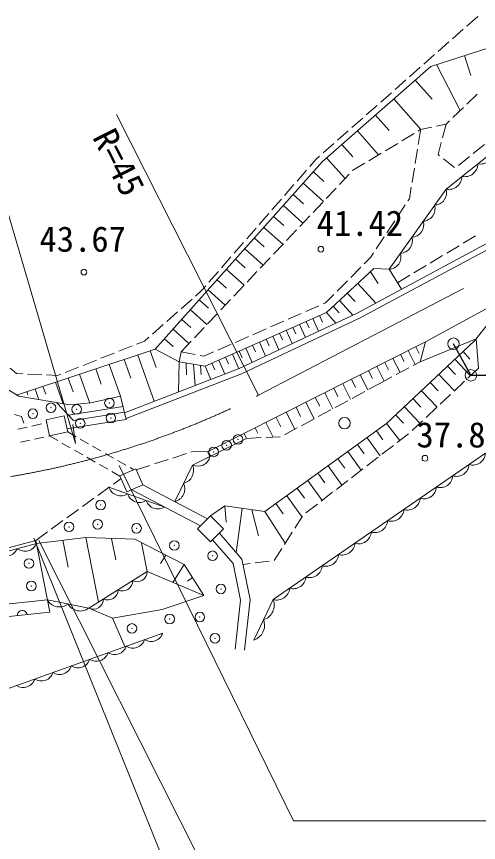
# Model space of a CAD drawing. Units: millimetres, scale not verified. Extents: x 40000 to 680000, y 20000 to 380000.
# Drawn here: x 431763 to 455761, y 263633 to 306555 of the extents above; entities that cross this region are included whole.
import ezdxf
from ezdxf.enums import TextEntityAlignment as Align

# ---------------------------------------------------------------- set-up
doc = ezdxf.new("R2010")
doc.units = ezdxf.units.MM
doc.header["$LTSCALE"] = 1000
doc.header["$PDMODE"] = 32
doc.header["$PDSIZE"] = 500
doc.linetypes.add('CHAIN', pattern=[18.5, 12, -1.5, 3.5, -1.5])
for name, color, linetype, lineweight in [('M-BGD', 7, 'Continuous', 13), ('M-BMK', 2, 'CHAIN', 13), ('M-BMK-ROW', 30, 'Continuous', 13), ('M-STR-HTXT', 7, 'Continuous', 13)]:
    doc.layers.add(name, color=color, linetype=linetype, lineweight=lineweight)
doc.styles.add('ＭＳ ゴシック', font='')
doc.styles.get('ＭＳ ゴシック').set_extended_font_data('MS Gothic')

msp = doc.modelspace()

# ---------------------------------------------------------------- linework, layer by layer
at = {"layer": 'M-BGD'}
for p, q in [((455160, 306061), (455720, 306555)), ((454413, 305401), (454973, 305896)), ((453666, 304741), (454226, 305236)), ((453282, 303965), (456975, 305141)), ((452920, 304081), (453480, 304576)), ((455037, 304524), (455369, 303482)), ((447662, 299019), (453282, 303965)), ((452173, 303422), (452733, 303916)), ((453578, 304059), (454817, 301668)), ((451427, 302762), (451987, 303257)), ((452470, 303251), (453348, 302254)), ((450680, 302102), (451240, 302597)), ((451361, 302274), (452765, 300678)), ((454076, 297587), (459860, 302194)), ((455154, 301993), (455692, 302512)), ((449933, 301442), (450493, 301937)), ((454437, 301302), (454975, 301820)), ((444337, 286881), (436952, 301455)), ((450407, 301435), (451118, 300628)), ((449187, 300783), (449747, 301277)), ((453587, 300857), (454090, 300967)), ((454090, 300967), (453896, 300245)), ((454090, 300967), (454258, 301129)), ((448440, 300123), (449000, 300618)), ((449470, 300610), (450568, 299363)), ((451777, 300088), (452418, 300473)), ((452630, 299900), (452751, 300637)), ((452631, 300601), (452757, 300677)), ((452757, 300677), (453344, 300804)), ((449454, 291140), (466269, 300197)), ((447694, 299463), (448254, 299958)), ((448665, 299901), (449234, 299255)), ((449589, 290873), (466397, 299926)), ((450923, 299575), (451564, 299960)), ((452469, 298916), (452590, 299654)), ((453831, 300005), (453662, 299380)), ((455490, 299434), (456069, 299905)), ((447328, 299140), (447507, 299298)), ((447874, 299205), (448830, 298131)), ((450069, 299063), (450709, 299447)), ((453662, 299380), (453741, 299318)), ((454717, 298805), (455297, 299277)), ((438972, 289265), (447662, 299019)), ((446994, 298757), (447328, 299140)), ((449242, 298567), (449855, 298934)), ((453937, 299164), (454524, 298701)), ((446339, 298006), (446830, 298569)), ((447183, 298481), (447736, 297989)), ((448535, 297819), (449049, 298362)), ((449220, 298543), (449242, 298567)), ((452309, 297933), (452429, 298670)), ((446656, 297889), (447712, 296949)), ((445685, 297255), (446176, 297818)), ((447850, 297096), (448364, 297638)), ((451118, 293421), (454076, 297587)), ((452170, 297083), (452269, 297687)), ((445030, 296503), (445521, 297067)), ((446139, 297309), (446678, 296829)), ((452096, 296970), (452170, 297083)), ((445624, 296730), (446644, 295821)), ((447166, 296372), (447679, 296915)), ((451547, 296138), (451959, 296762)), ((444375, 295752), (444866, 296316)), ((446481, 295648), (446994, 296191)), ((445118, 296163), (445644, 295695)), ((450999, 295306), (451410, 295930)), ((443721, 295001), (444212, 295565)), ((444614, 295598), (445601, 294719)), ((445796, 294924), (446310, 295467)), ((444120, 295043), (444633, 294586)), ((450451, 294474), (450862, 295098)), ((454966, 294769), (455608, 295153)), ((443066, 294250), (443557, 294813)), ((443628, 294490), (444581, 293641)), ((445111, 294201), (445625, 294744)), ((454111, 294258), (454752, 294641)), ((442412, 293499), (442903, 294062)), ((444426, 293477), (444940, 294020)), ((449828, 293703), (450174, 294053)), ((450174, 294053), (450314, 294266)), ((453256, 293746), (453897, 294130)), ((443145, 293948), (443645, 293502)), ((452401, 293235), (453042, 293619)), ((441757, 292748), (442248, 293311)), ((442663, 293407), (443584, 292587)), ((443741, 292753), (444255, 293296)), ((450331, 293460), (447860, 291173)), ((449127, 292995), (449653, 293526)), ((450150, 293292), (450553, 292688)), ((451118, 293421), (450331, 293460)), ((451756, 292380), (451118, 293421)), ((442191, 292877), (442679, 292442)), ((448427, 292286), (448952, 292817)), ((451546, 292724), (452187, 293107)), ((452981, 289631), (459010, 292923)), ((441346, 292276), (441593, 292560)), ((441720, 292348), (442609, 291556)), ((443057, 292030), (443570, 292572)), ((449489, 292680), (450428, 291665)), ((441068, 292031), (441346, 292276)), ((447820, 291672), (448252, 292109)), ((448945, 292177), (449352, 291737)), ((440321, 291372), (440881, 291866)), ((441258, 291830), (441734, 291406)), ((442372, 291306), (442885, 291849)), ((446785, 291220), (447470, 291519)), ((447698, 291619), (447820, 291672)), ((448210, 291497), (448519, 291163)), ((448536, 291798), (449238, 291039)), ((439573, 290713), (440134, 291207)), ((440797, 291313), (441655, 290549)), ((447860, 291173), (441557, 288377)), ((441687, 290582), (442201, 291125)), ((443328, 288261), (449454, 291140)), ((445872, 290821), (446557, 291120)), ((447507, 291016), (447658, 290678)), ((447860, 291173), (448344, 290618)), ((455559, 289697), (456785, 291257)), ((440346, 290807), (440811, 290393)), ((443446, 287986), (449589, 290873)), ((444959, 290421), (445644, 290721)), ((446816, 290710), (446967, 290370)), ((447162, 290863), (447456, 290201)), ((438826, 290054), (439386, 290548)), ((439896, 290301), (440723, 289564)), ((441002, 289859), (441516, 290401)), ((444046, 290022), (444731, 290322)), ((445775, 290248), (446082, 289555)), ((446122, 290402), (446274, 290061)), ((446470, 290556), (446770, 289879)), ((438414, 289691), (438639, 289889)), ((439455, 289806), (439908, 289402)), ((443133, 289623), (443818, 289923)), ((444729, 289784), (444881, 289441)), ((445078, 289939), (445392, 289231)), ((445427, 290093), (445578, 289752)), ((452730, 288613), (455640, 289799)), ((455640, 289799), (455761, 288279)), ((437072, 289160), (437767, 289435)), ((437998, 289526), (438414, 289691)), ((440317, 289135), (440831, 289678)), ((441690, 283928), (452981, 289631)), ((442220, 289224), (442905, 289523)), ((443679, 289318), (444006, 288579)), ((444029, 289474), (444182, 289129)), ((444379, 289629), (444700, 288906)), ((450990, 285400), (455559, 289697)), ((452503, 289389), (452681, 289037)), ((452730, 288613), (453011, 289646)), ((431767, 286883), (438972, 289265)), ((436145, 288793), (436840, 289068)), ((438057, 288962), (438917, 286558)), ((438710, 289178), (439018, 288316)), ((438972, 289265), (440218, 288609)), ((440218, 288609), (440317, 289135)), ((440317, 289135), (441050, 288990)), ((441295, 288942), (441487, 288904)), ((441487, 288904), (441992, 289124)), ((442975, 289006), (443309, 288254)), ((443327, 289162), (443480, 288817)), ((451717, 288993), (451903, 288625)), ((452117, 289195), (452479, 288478)), ((454971, 289143), (455314, 288746)), ((435219, 288427), (435914, 288702)), ((436570, 288471), (437161, 286818)), ((437360, 288732), (437709, 287756)), ((440218, 288609), (440184, 287047)), ((441557, 288377), (440218, 288609)), ((440576, 288547), (440599, 287930)), ((440965, 288480), (441052, 287382)), ((441916, 288536), (442070, 288189)), ((442270, 288693), (442589, 287975)), ((442623, 288850), (442776, 288504)), ((450900, 288580), (451094, 288196)), ((451316, 288790), (451688, 288053)), ((452365, 288417), (452730, 288613)), ((454542, 288740), (455343, 287887)), ((431434, 288279), (431767, 288006)), ((434292, 288060), (434987, 288335)), ((435878, 288242), (436164, 287442)), ((437378, 285964), (443328, 288261)), ((441328, 288417), (441359, 287959)), ((441557, 288377), (441860, 287694)), ((450049, 288150), (450251, 287750)), ((450482, 288369), (450866, 287610)), ((451488, 287945), (452146, 288299)), ((454158, 288379), (454559, 287953)), ((455761, 288279), (455216, 287768)), ((431767, 288006), (432083, 287990)), ((432332, 287978), (433078, 287942)), ((433327, 287929), (433892, 287902)), ((433892, 287902), (434061, 287968)), ((434443, 287768), (434700, 287047)), ((435030, 287962), (435566, 286462)), ((437453, 285673), (443446, 287986)), ((449164, 287703), (449375, 287285)), ((449614, 287930), (450009, 287149)), ((450610, 287472), (451268, 287827)), ((453708, 287956), (454510, 287104)), ((455035, 287597), (454490, 287086)), ((430829, 287445), (431887, 286822)), ((432727, 287200), (432926, 286644)), ((433136, 287336), (433279, 286937)), ((433780, 287548), (434179, 286431)), ((448242, 287237), (448462, 286801)), ((448711, 287474), (449118, 286669)), ((450070, 287182), (450610, 287472)), ((453259, 287534), (453659, 287108)), ((431887, 286822), (434535, 286370)), ((432300, 287060), (432358, 286899)), ((435625, 286475), (437161, 286818)), ((437161, 286818), (437466, 285620)), ((447283, 286753), (447513, 286298)), ((447771, 286999), (448190, 286170)), ((449193, 286710), (449851, 287064)), ((452809, 287111), (453610, 286259)), ((454308, 286915), (453764, 286404)), ((434720, 285564), (433863, 286485)), ((434535, 286370), (435625, 286475)), ((446793, 286505), (447225, 285651)), ((448315, 286238), (448973, 286592)), ((452360, 286689), (452760, 286263)), ((431664, 285872), (432027, 285768)), ((434468, 285835), (437297, 286285)), ((434720, 285564), (437373, 285986)), ((445775, 285991), (446220, 285110)), ((446285, 286249), (446524, 285774)), ((447438, 285766), (448096, 286120)), ((451911, 286266), (452711, 285415)), ((453582, 286233), (453037, 285722)), ((432027, 285768), (432150, 285420)), ((434241, 285803), (433295, 285600)), ((433474, 284762), (433295, 285600)), ((433295, 285437), (433329, 285444)), ((434241, 285803), (434420, 284964)), ((437466, 285620), (434385, 285129)), ((444715, 285456), (445097, 284700)), ((445246, 285724), (445496, 285229)), ((446560, 285293), (447219, 285648)), ((451462, 285844), (451862, 285419)), ((452856, 285551), (452311, 285040)), ((431836, 285114), (432322, 285221)), ((432565, 285275), (433052, 285383)), ((444165, 285178), (444304, 284910)), ((444655, 280827), (450990, 285400)), ((445683, 284821), (446341, 285175)), ((450462, 285019), (450794, 284560)), ((450990, 285400), (451680, 284525)), ((432697, 284590), (433183, 284698)), ((433426, 284751), (433786, 284831)), ((433474, 284762), (434420, 284964)), ((433474, 284762), (433907, 284515)), ((434420, 284964), (434853, 284717)), ((435069, 284594), (435502, 284347)), ((443718, 284634), (440902, 283248)), ((443588, 284886), (443718, 284634)), ((443718, 284634), (444465, 284670)), ((444713, 284681), (445460, 284717)), ((449976, 284668), (450652, 283733)), ((452128, 284870), (451536, 284414)), ((431967, 284428), (432454, 284536)), ((434123, 284392), (434556, 284145)), ((435718, 284224), (436151, 283977)), ((449477, 284308), (449819, 283835)), ((451339, 284262), (450747, 283806)), ((434772, 284021), (435205, 283775)), ((436367, 283853), (436800, 283606)), ((439877, 283612), (440587, 283843)), ((440824, 283920), (440912, 283948)), ((440912, 283948), (441690, 283928)), ((441690, 283928), (441810, 283695)), ((445099, 276259), (456125, 283857)), ((448977, 283947), (449675, 282980)), ((435421, 283651), (435854, 283404)), ((437016, 283483), (437449, 283236)), ((438929, 283305), (439640, 283535)), ((440902, 283248), (441810, 283695)), ((448463, 283576), (448815, 283088)), ((450550, 283654), (449958, 283198)), ((436070, 283281), (436503, 283034)), ((436719, 282910), (437132, 282675)), ((437090, 283230), (446150, 264766)), ((437957, 283050), (437130, 282679)), ((437666, 283113), (437855, 283004)), ((437957, 283050), (438328, 282223)), ((437981, 282997), (438692, 283228)), ((439984, 281351), (440902, 283248)), ((447948, 283204), (448669, 282206)), ((449760, 283046), (449168, 282590)), ((436796, 282255), (437192, 282542)), ((437501, 281852), (437130, 282679)), ((446888, 282439), (447633, 281408)), ((447419, 282822), (447782, 282319)), ((448971, 282438), (448379, 281982)), ((435989, 281671), (436594, 282109)), ((436567, 282089), (439463, 281062)), ((437501, 281852), (438328, 282223)), ((438328, 282223), (441688, 280453)), ((446344, 282046), (446718, 281528)), ((437751, 281964), (441323, 280082)), ((445797, 281652), (446597, 280545)), ((448181, 281830), (447589, 281374)), ((435182, 281087), (435787, 281525)), ((445237, 281247), (445622, 280713)), ((447392, 281222), (446800, 280766)), ((434375, 280503), (434980, 280941)), ((441834, 280602), (442581, 281125)), ((442581, 281125), (444655, 280827)), ((442581, 281125), (442651, 280278)), ((443174, 278704), (443479, 280996)), ((443992, 280922), (444332, 279562)), ((444655, 280827), (445725, 279190)), ((433567, 279919), (434173, 280357)), ((441834, 280602), (441170, 279927)), ((441834, 280602), (442509, 279938)), ((446627, 280592), (446223, 279964)), ((441846, 279263), (441170, 279927)), ((441846, 279263), (442509, 279938)), ((432760, 279334), (433366, 279773)), ((435361, 279488), (432794, 279162)), ((437904, 279389), (435361, 279488)), ((435361, 279488), (436018, 276123)), ((436702, 279436), (436921, 278313)), ((443473, 278356), (442298, 279724)), ((446088, 279754), (445684, 279126)), ((419833, 275904), (432760, 279334)), ((419896, 275756), (432794, 279162)), ((432760, 279334), (433491, 275593)), ((434167, 279336), (434441, 277933)), ((440476, 278075), (437904, 279389)), ((438261, 279206), (438554, 277710)), ((443011, 278129), (441948, 279367)), ((439241, 278125), (439512, 278567)), ((445549, 278916), (445148, 278293)), ((443901, 276257), (443473, 278356)), ((444895, 278259), (444154, 278161)), ((445148, 278293), (445142, 278292)), ((435521, 275813), (438554, 277710)), ((441496, 276462), (438554, 277710)), ((440476, 278075), (439887, 277144)), ((441496, 276462), (440476, 278075)), ((443397, 276233), (443011, 278129)), ((443908, 278128), (443530, 278078)), ((440643, 277207), (440902, 277401)), ((439337, 275746), (441496, 276462)), ((430882, 275979), (433366, 276234)), ((433366, 276234), (435521, 275813)), ((443116, 273672), (443397, 276233)), ((443612, 273618), (443901, 276257)), ((444088, 274151), (445099, 276259)), ((433491, 275593), (430866, 275322)), ((435521, 275813), (436744, 275287)), ((436744, 275287), (439337, 275746)), ((436744, 275287), (437398, 273810)), ((427958, 270418), (439362, 274516)), ((469509, 264766), (446150, 264766))]:
    msp.add_line(p, q, dxfattribs=at)
for centre, radius in [((447577, 294459), 150), ((435265, 293275), 150), ((448799, 285424), 299), ((452981, 283596), 150)]:
    msp.add_circle(centre, radius, dxfattribs=at)
for centre, radius, start, end in [((455870, 299573), 685, 258.0413, 359.0302), ((455044, 298915), 685, 258.0413, 359.0302), ((454218, 298256), 685, 258.0413, 359.0302), ((453454, 297401), 648, 272.641, 16.6097), ((452863, 296568), 648, 272.641, 16.6097), ((452271, 295735), 648, 272.641, 16.6097), ((451680, 294902), 648, 272.641, 16.6097), ((451088, 294069), 648, 272.641, 16.6097), ((455470, 283901), 657, 252.949, 356.1923), ((441184, 283822), 639, 243.7904, 348.5962), ((440282, 282962), 682, 283.5975, 24.7936), ((454621, 283316), 657, 252.949, 356.1923), ((453773, 282732), 657, 252.949, 356.1923), ((437184, 282297), 651, 198.6005, 302.3429), ((439824, 282014), 682, 283.5975, 24.7936), ((452925, 282148), 657, 252.949, 356.1923), ((438149, 281955), 651, 198.6005, 302.3429), ((439114, 281612), 651, 198.6005, 302.3429), ((452077, 281563), 657, 252.949, 356.1923), ((451229, 280979), 657, 252.949, 356.1923), ((450381, 280394), 657, 252.949, 356.1923), ((449533, 279810), 657, 252.949, 356.1923), ((432195, 279422), 653, 233.0024, 336.5806), ((448684, 279225), 657, 252.949, 356.1923), ((431203, 279160), 653, 233.0024, 336.5806), ((447836, 278641), 657, 252.949, 356.1923), ((438028, 277707), 526, 243.793, 0.2827), ((446988, 278056), 657, 252.949, 356.1923), ((446140, 277472), 657, 252.949, 356.1923), ((437270, 277233), 526, 243.793, 0.2827), ((436512, 276759), 526, 243.793, 0.2827), ((445292, 276887), 657, 252.949, 356.1923), ((433997, 276600), 730, 210.1351, 307.7458), ((435075, 276390), 730, 210.1351, 307.7458), ((435754, 276284), 526, 243.793, 0.2827), ((444340, 275975), 811, 288.2336, 20.5391), ((432061, 275446), 249, 5.8924, 185.8924), ((443835, 274921), 811, 288.2336, 20.5391), ((438756, 274710), 636, 237.2464, 342.2797), ((437806, 274368), 636, 237.2464, 342.2797), ((435905, 273685), 636, 237.2464, 342.2797), ((436855, 274027), 636, 237.2464, 342.2797), ((434954, 273344), 636, 237.2464, 342.2797), ((434004, 273002), 636, 237.2464, 342.2797), ((433054, 272661), 636, 237.2464, 342.2797), ((432103, 272319), 636, 237.2464, 342.2797)]:
    msp.add_arc(centre, radius, start, end, dxfattribs=at)
for p in [(436590, 286471), (433550, 286223), (434887, 286138), (432611, 285912), (436663, 285693), (435072, 285414), (443272, 284577), (442003, 283931), (442676, 284275), (436132, 281172), (434490, 280034), (435978, 280170), (437997, 279961), (439963, 279066), (441946, 278530), (432408, 278131), (432531, 276958), (442379, 276809), (441285, 275346), (439717, 275245), (437757, 274755), (442072, 274246)]:
    msp.add_point(p, dxfattribs=at)
at = {"layer": 'M-BMK'}
msp.add_line((444337, 286881), (467349, 298871), dxfattribs=at)
msp.add_arc((423996, 327022), 45000, 279.5281, 296.8736, dxfattribs=at)
at = {"layer": 'M-BMK-ROW', "lineweight": 25}
for q in [(454467, 289550), (457988, 287939)]:
    msp.add_line((455371, 287910), q, dxfattribs=at)
at = {"layer": 'M-BMK-ROW'}
for centre in [(454467, 289550), (455371, 287910)]:
    msp.add_circle(centre, 299, dxfattribs=at)
at = {"layer": 'M-STR-HTXT'}
for p, q in [((434831, 284360), (434693, 285362)), ((432660, 279440), (448726, 239526)), ((432926, 279317), (441410, 262486))]:
    msp.add_line(p, q, dxfattribs=at)
msp.add_lwpolyline([(434831, 284360), (429326, 303132), (402401, 303132)], dxfattribs=at)

# ---------------------------------------------------------------- texts
at = {"layer": 'M-BGD', "style": 'ＭＳ ゴシック'}
msp.add_text('R=45', height=1320, rotation=296.874, dxfattribs=at).set_placement((435326, 300109), align=Align.BOTTOM_LEFT)
for s, p in [('41.42', (447356, 294762)), ('43.67', (432956, 293935)), ('37.89', (452540, 283764))]:
    msp.add_text(s, height=1320, dxfattribs=at).set_placement(p, align=Align.BOTTOM_LEFT)

doc.saveas('drawing.dxf')
